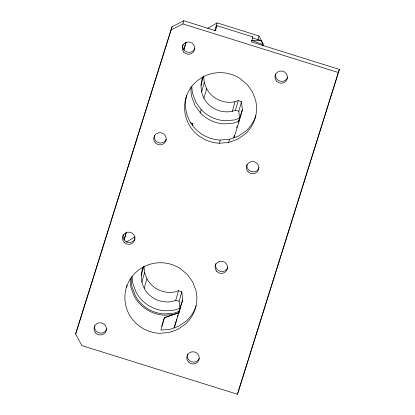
<?xml version="1.0" encoding="UTF-8"?>
<svg xmlns="http://www.w3.org/2000/svg" width="415" height="415" viewBox="0 0 415 415"><rect width="100%" height="100%" fill="white"/><g stroke="black" fill="none" stroke-linecap="round" stroke-linejoin="round"><path stroke-width="0.62" d="M179.934 309.512L179.119 301.316L175.763 300.268L172.624 301.378A25.704 25.133 15.8 0 1 144.207 288.311C140.861 281.801 140.576 274.211 142.853 267.317M233.884 138.045L238.739 122.586L238.615 121.33L239.512 118.171L238.822 111.23L235.466 110.183L232.327 111.293A25.704 25.133 15.8 0 1 203.91 98.22C200.559 91.715 200.279 84.126 202.556 77.226M75.634 334.018L172.054 26.716L183.783 20.75L215.504 30.669L216.915 25.673L252.818 36.899L251.407 41.894L339.366 69.398L237.437 394.25L81.854 345.602L75.634 334.018L172.054 26.716M171.156 29.88L182.891 23.909L183.783 20.75M124.194 239.969L126.419 232.104M183.861 50.065L186.122 42.076M126.456 287.284A36.053 35.249 15.8 0 1 179.97 268.344L187.217 274.299L192.664 281.873L195.942 290.547A36.053 35.249 15.8 0 1 185.381 324.177L177.724 329.432L168.921 332.55L159.568 333.312A36.053 35.249 15.8 0 1 126.456 287.284L127.052 285.178M186.159 97.198A36.053 35.249 15.8 0 1 239.673 78.253L246.92 84.209L252.367 91.782L255.645 100.456A36.053 35.249 15.8 0 1 245.083 134.087L237.427 139.341L228.624 142.459L219.27 143.227A36.053 35.249 15.8 0 1 186.159 97.198L186.755 95.087M141.235 275.576L143.938 266.031L144.57 272.577L146.91 278.766L144.207 288.311M141.868 282.122L144.57 272.577M214.799 30.964L217.092 22.872L258.981 35.97L263.126 43.689M200.938 85.485L203.469 76.536M201.571 92.037L204.273 82.492L203.635 75.94M203.91 98.22L206.613 88.675L204.273 82.492M238.615 121.33L233.463 123.156L224.437 123.893A34.798 34.025 15.8 0 1 200.253 112.771L201.151 109.607L195.89 102.297L192.726 93.925A34.798 34.025 15.8 0 1 191.844 86.325M219.27 143.227L220.163 140.062A36.053 35.249 15.8 0 1 186.709 95.206M175.763 300.268L178.466 290.728L181.822 291.776L182.636 299.972L174.238 327.959M232.327 111.293L235.03 101.748L238.169 100.638L241.52 101.685L242.339 109.882L238.739 122.586M179.119 301.316L181.822 291.776M235.466 110.183L238.169 100.638M161.705 326.268L164.397 317.703L179.041 312.677L178.917 311.421L179.809 308.257L174.658 310.083L165.632 310.819A34.798 34.025 15.8 0 1 136.187 292.388L133.023 284.016A34.798 34.025 15.8 0 1 132.141 276.411M177.454 316.738L177.921 315.084M228.624 142.459L229.516 139.3L238.324 136.182L245.976 130.927A36.053 35.249 15.8 0 0 255.868 115.552M257.881 39.845L258.981 35.97M238.822 111.23L241.52 101.685M237.437 394.25L339.366 69.398M174.072 328.073L176.8 319.005M124.08 239.481L126.207 232.727M183.767 49.447L185.889 42.693M192.244 124.516L192.633 123.281M192.332 125.491L192.913 123.639L190.521 122.887M178.237 313.973L179.192 310.928M179.576 309.714L182.636 299.972M233.79 137.09L234.371 135.238M236.706 127.815L237.287 125.958M238.843 121.014L242.339 109.882M262.814 45.946L263.198 44.721L260.931 40.509L252.232 37.786L252.818 36.899M202.048 79.016L203.319 76.313M142.35 269.107L143.616 266.404M215.841 27.297L216.915 25.673M126.264 242.194L134.984 236.83M207.625 28.428L217.092 22.872M239.512 118.171L234.361 119.992L225.329 120.734A34.798 34.025 15.8 0 1 201.151 109.607M178.466 290.728L175.327 291.838A25.704 25.133 15.8 0 1 146.91 278.766M178.917 311.421L173.761 313.242L164.734 313.984A34.798 34.025 15.8 0 1 135.295 295.547L132.126 287.175A34.798 34.025 15.8 0 1 131.342 277.044M179.041 312.677L164.397 317.703L160.88 330.117L169.813 329.386L178.621 326.273L186.273 321.013A36.053 35.249 15.8 0 0 196.165 305.642M220.163 140.062L229.516 139.3M174.046 314.446L164.688 315.208A36.053 35.249 15.8 0 1 134.19 296.113L130.907 287.434L130.077 278.864M259.012 40.442L260.931 40.509L251.516 40.317L263.198 44.721M182.891 23.909L338.469 72.563M200.253 112.771L194.998 105.462L191.829 97.089A34.798 34.025 15.8 0 1 191.04 86.958M194.946 48.099A6.272 6.132 15.8 0 1 187.129 52.077A6.272 6.132 15.8 0 1 182.979 44.358M166.291 139.258A6.272 6.132 15.8 0 1 158.655 142.734A6.272 6.132 15.8 0 1 154.37 135.529M259.131 167.587A6.272 6.132 15.8 0 1 251.573 171.644A6.272 6.132 15.8 0 1 247.029 164.361M287.699 77.102A6.272 6.132 15.8 0 1 280.141 81.158A6.272 6.132 15.8 0 1 275.596 73.875M235.03 101.748A25.704 25.133 15.8 0 1 206.613 88.675M106.774 328.846A6.272 6.132 15.8 0 1 99.216 332.897A6.272 6.132 15.8 0 1 94.667 325.619M135.062 238.687A6.272 6.132 15.8 0 1 127.166 242.08A6.272 6.132 15.8 0 1 123.276 234.444M227.643 267.779A6.272 6.132 15.8 0 1 219.743 271.171A6.272 6.132 15.8 0 1 215.857 263.535M199.34 358.347A6.272 6.132 15.8 0 1 191.445 361.74A6.272 6.132 15.8 0 1 187.554 354.104M248.03 171.743A6.272 6.132 15.8 0 0 258.597 169.486A6.272 6.132 15.8 0 0 251.21 161.611A6.272 6.132 15.8 0 0 248.03 171.743M276.598 81.257A6.272 6.132 15.8 0 0 287.164 79A6.272 6.132 15.8 0 0 279.777 71.126A6.272 6.132 15.8 0 0 276.598 81.257M183.845 52.254A6.272 6.132 15.8 0 0 194.412 49.997A6.272 6.132 15.8 0 0 187.025 42.123A6.272 6.132 15.8 0 0 183.845 52.254M155.371 142.91A6.272 6.132 15.8 0 0 165.938 140.654A6.272 6.132 15.8 0 0 158.551 132.779A6.272 6.132 15.8 0 0 155.371 142.91M216.718 271.436A6.272 6.132 15.8 0 0 227.285 269.174A6.272 6.132 15.8 0 0 219.903 261.305A6.272 6.132 15.8 0 0 216.718 271.436M188.42 362.005A6.272 6.132 15.8 0 0 198.987 359.743A6.272 6.132 15.8 0 0 191.6 351.873A6.272 6.132 15.8 0 0 188.42 362.005M124.142 242.344A6.272 6.132 15.8 0 0 134.709 240.083A6.272 6.132 15.8 0 0 127.322 232.213A6.272 6.132 15.8 0 0 124.142 242.344M95.668 333.001A6.272 6.132 15.8 0 0 106.235 330.739A6.272 6.132 15.8 0 0 98.853 322.87A6.272 6.132 15.8 0 0 95.668 333.001"/></g></svg>
